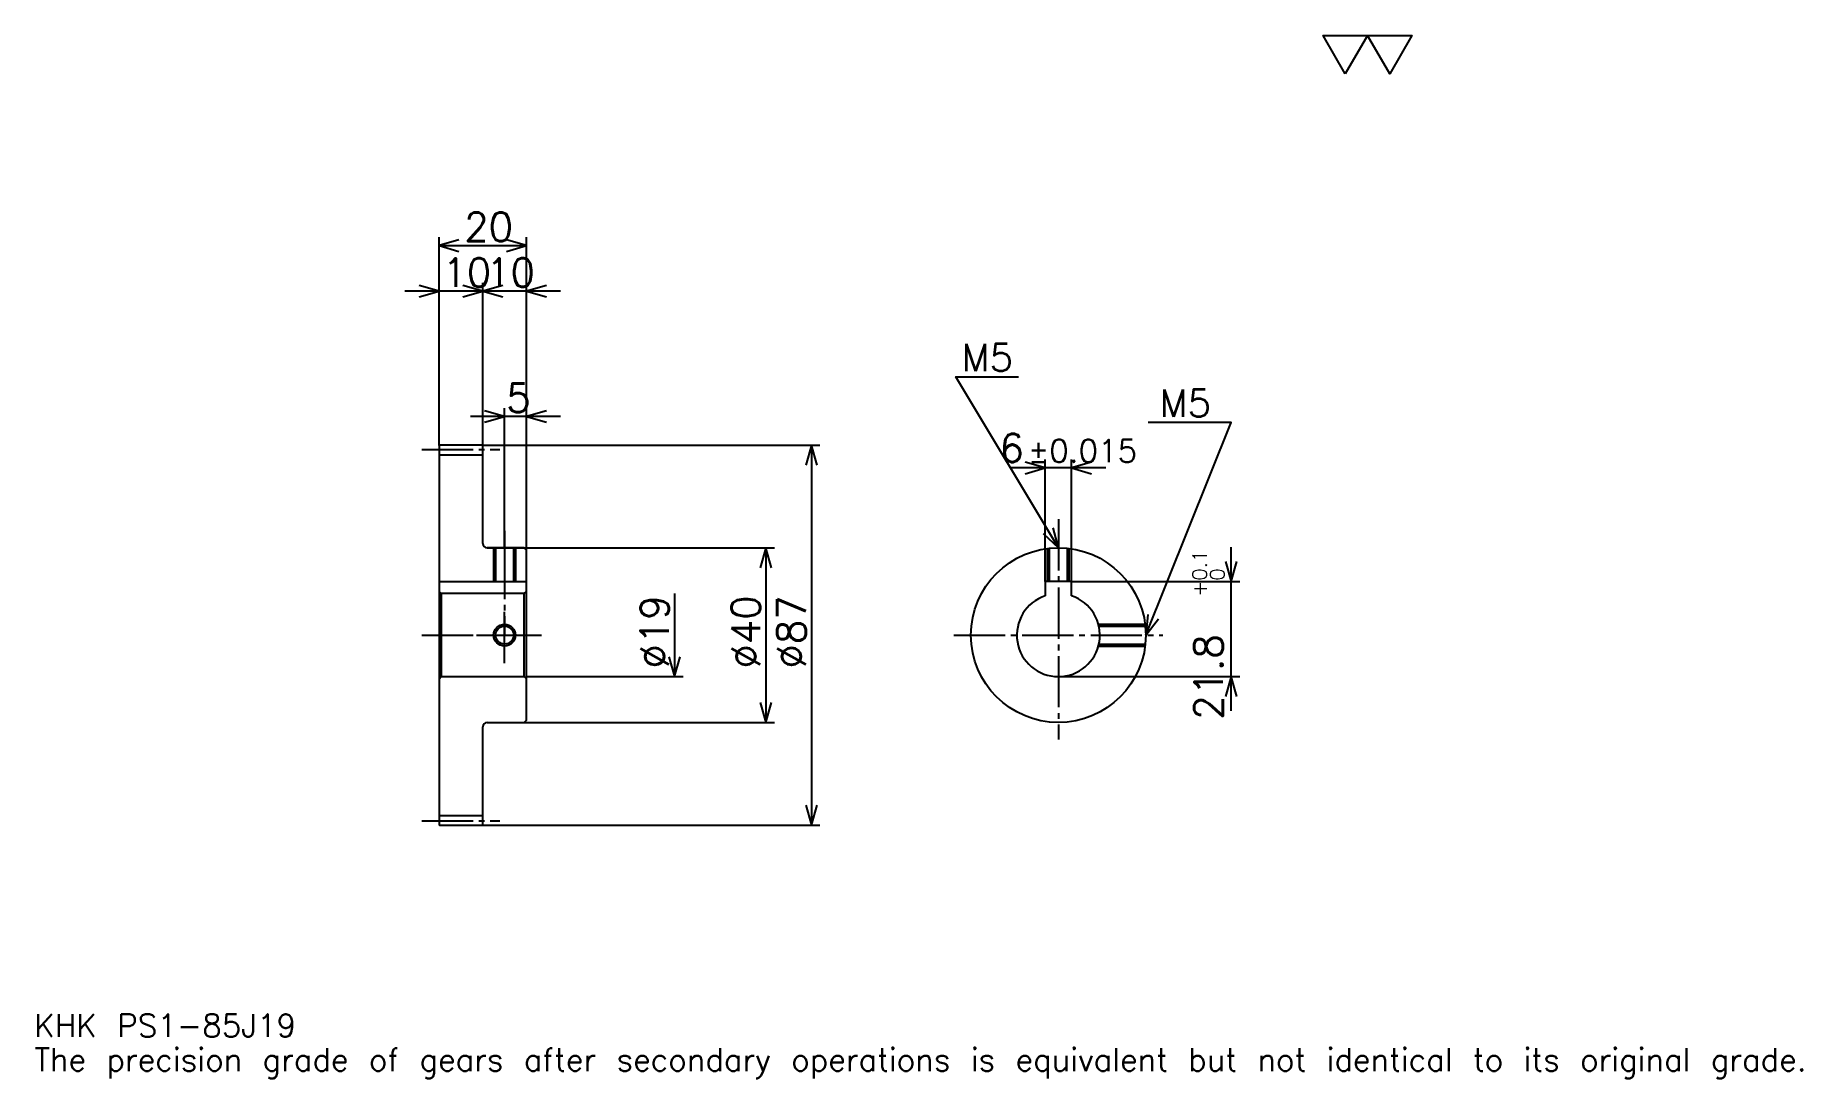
# Model space of a CAD drawing. Extents: x 13 to 418, y 5 to 244.
import ezdxf

# ---------------------------------------------------------------- set-up
doc = ezdxf.new("R2010")
doc.units = 0
doc.linetypes.add('DASHDOT', pattern=[15.652174, 11.73913, -1.304348, 1.304348, -1.304348])
doc.layers.get('0').update_dxf_attribs({"linetype": 'CONTINUOUS'})
doc.layers.add('DASHDOT', color=6, linetype='DASHDOT')
doc.styles.add('KANJI', font='TXT', dxfattribs={"bigfont": 'BIGFONT'})

msp = doc.modelspace()

# ---------------------------------------------------------------- linework, layer by layer
at = {"color": 5}
for p, q in [((105.652168, 149.804352), (105.652168, 197.41304)), ((105.652168, 195.456512), (125.652168, 195.456512)), ((125.652168, 149.804352), (125.652168, 197.41304)), ((115.652168, 149.804352), (115.652168, 186.978256)), ((123.478256, 185.021729), (97.82608, 185.021729)), ((133.478256, 185.021729), (107.82608, 185.021729)), ((120.652168, 149.804352), (120.652168, 158.282608)), ((133.478256, 156.32608), (112.82608, 156.32608)), ((105.652168, 149.704346), (105.652168, 149.804352)), ((115.55217, 149.804352), (125.652168, 149.804352)), ((115.652168, 149.704346), (115.652168, 149.804352)), ((120.652168, 126.304344), (120.652168, 149.804352)), ((120.652168, 126.304344), (120.652168, 149.804352)), ((125.652168, 149.804352), (192.82608, 149.804352)), ((125.652168, 125.804344), (125.652168, 149.804352)), ((190.869568, 149.804352), (190.869568, 62.804344)), ((244.391296, 118.604347), (244.391296, 146.521744)), ((250.391296, 118.604347), (250.391296, 146.521744)), ((258.217377, 144.565216), (236.565216, 144.565216)), ((116.652168, 126.304344), (125.652168, 126.304344)), ((125.652168, 126.304344), (182.391296, 126.304344)), ((180.434784, 126.304344), (180.434784, 86.304344)), ((286.956512, 88.978256), (286.956512, 126.430435)), ((250.391296, 118.604347), (288.913055, 118.604347)), ((159.565216, 115.804344), (159.565216, 96.804344)), ((125.652168, 96.804344), (161.521729, 96.804344)), ((247.391296, 96.804344), (288.913055, 96.804344)), ((116.652168, 86.304344), (125.652168, 86.304344)), ((125.652168, 86.304344), (182.391296, 86.304344)), ((115.55217, 62.804344), (125.652168, 62.804344)), ((125.652168, 62.804344), (192.82608, 62.804344))]:
    msp.add_line(p, q, dxfattribs=at)
at = {"color": 4}
for p, q in [((105.652168, 147.554352), (115.652168, 147.554352)), ((105.652168, 118.604347), (125.652168, 118.604347)), ((106.152168, 115.804344), (106.152168, 96.804344)), ((125.152168, 115.804344), (125.652168, 116.304344)), ((125.152168, 96.804344), (125.652168, 96.304344)), ((105.652168, 65.054344), (115.652168, 65.054344))]:
    msp.add_line(p, q, dxfattribs=at)
at = {"color": 7}
msp.add_lwpolyline([(313.043488, 234.782608), (307.956543, 243.600006), (328.304352, 243.600006), (323.217407, 234.782608), (318.130432, 243.600006), (313.043488, 234.782608)], dxfattribs=at)
at = {"color": 5}
for points in [[(110.217384, 196.760864), (105.652168, 195.456512), (110.217384, 194.152176)], [(121.086952, 194.152176), (125.652168, 195.456512), (121.086952, 196.760864)], [(101.086952, 183.717392), (105.652168, 185.021729), (101.086952, 186.32608)], [(111.086952, 183.717392), (115.652168, 185.021729), (111.086952, 186.32608)], [(120.217384, 186.32608), (115.652168, 185.021729), (120.217384, 183.717392)], [(130.217392, 186.32608), (125.652168, 185.021729), (130.217392, 183.717392)], [(247.391296, 126.304344), (223.91304, 165.434784), (238.260864, 165.434784)], [(116.086952, 155.021729), (120.652168, 156.32608), (116.086952, 157.630432)], [(130.217392, 157.630432), (125.652168, 156.32608), (130.217392, 155.021729)], [(267.391296, 106.304344), (286.956512, 155), (267.913055, 155)], [(192.173904, 145.239136), (190.869568, 149.804352), (189.565216, 145.239136)], [(239.82608, 143.260864), (244.391296, 144.565216), (239.82608, 145.869568)], [(254.956512, 145.869568), (250.391296, 144.565216), (254.956512, 143.260864)], [(243.924042, 129.547913), (247.391296, 126.304344), (246.16098, 130.890076)], [(181.73912, 121.739128), (180.434784, 126.304344), (179.130432, 121.739128)], [(285.652161, 123.169563), (286.956512, 118.604347), (288.260864, 123.169563)], [(267.882996, 111.026711), (267.391296, 106.304344), (270.303619, 110.054146)], [(158.260864, 101.36956), (159.565216, 96.804344), (160.869568, 101.36956)], [(288.260864, 92.239128), (286.956512, 96.804344), (285.652161, 92.239128)], [(179.130432, 90.86956), (180.434784, 86.304344), (181.73912, 90.86956)], [(189.565216, 67.36956), (190.869568, 62.804344), (192.173904, 67.36956)]]:
    msp.add_lwpolyline(points, dxfattribs=at)
at = {"color": 4}
for points in [[(115.652168, 127.304344), (115.652168, 149.704346), (115.55217, 149.804352), (105.752167, 149.804352), (105.652168, 149.704346), (105.652168, 96.304344)], [(116.652168, 86.304344), (125.152168, 86.304344), (125.652168, 86.804344), (125.652168, 125.804344), (125.152168, 126.304344), (116.652168, 126.304344)], [(118.152168, 126.304344), (118.152168, 118.604347)], [(118.587166, 126.304344), (118.587166, 118.604347)], [(122.717171, 126.304344), (122.717171, 118.604347)], [(123.152168, 126.304344), (123.152168, 118.604347)], [(244.891296, 118.604347), (244.891296, 126.147476)], [(245.326294, 118.604347), (245.326294, 126.197449)], [(249.456299, 118.604347), (249.456299, 126.197449)], [(249.891296, 118.604347), (249.891296, 126.147476)], [(250.391296, 115.318222), (250.391296, 118.604347), (244.391296, 118.604347), (244.391296, 115.318222)], [(105.652168, 96.304344), (106.152168, 96.804344), (125.152168, 96.804344), (125.152168, 115.804344), (106.152168, 115.804344), (105.652168, 116.304344)], [(256.556458, 108.804344), (267.234436, 108.804344)], [(256.664154, 108.369347), (267.284424, 108.369347)], [(256.556458, 103.804344), (267.234436, 103.804344)], [(256.664154, 104.239342), (267.284424, 104.239342)], [(105.652168, 96.304344), (105.652168, 62.904343), (105.752167, 62.804344), (115.55217, 62.804344), (115.652168, 62.904343), (115.652168, 85.304344)]]:
    msp.add_lwpolyline(points, dxfattribs=at)
for centre, radius in [((247.391296, 106.304344), 20), ((120.652168, 106.304344), 2.065)]:
    msp.add_circle(centre, radius, dxfattribs=at)
at = {"color": 7}
msp.add_circle((120.652168, 106.304344), 2.5, dxfattribs=at)
at = {"color": 4}
for centre, radius, start, end in [((116.652168, 127.304344), 1, 180, 270), ((247.391296, 106.304344), 9.5, 108.40848033, 71.59151967), ((116.652168, 85.304344), 1, 90, 180)]:
    msp.add_arc(centre, radius, start, end, dxfattribs=at)
at = {"layer": 'DASHDOT', "color": 7}
for p, q in [((101.739128, 148.804352), (119.565208, 148.804352)), ((247.391296, 132.82608), (247.391296, 82.391296)), ((120.652168, 126.304344), (120.652168, 106.304344)), ((101.739128, 106.304344), (129.565216, 106.304344)), ((223.478256, 106.304344), (271.304352, 106.304344)), ((101.739128, 63.804344), (119.565208, 63.804344))]:
    msp.add_line(p, q, dxfattribs=at)
for points in [[(120.652168, 130.217392), (120.652168, 114.691299)], [(120.652168, 99.891304), (120.652168, 112.717384)], [(114.23912, 106.304344), (127.065216, 106.304344)]]:
    msp.add_lwpolyline(points, dxfattribs=at)

# ---------------------------------------------------------------- texts
at = {"color": 7, "style": 'KANJI'}
for s, height, p in [('20', 6.521739, (111.41304, 196.5)), ('10', 6.521739, (106.41304, 186.065216)), ('10', 6.521739, (116.41304, 186.065216)), ('M5', 6.26087, (225.217377, 166.739136)), ('5', 6.521739, (121.0326, 157.369568)), ('M5', 6.26087, (270.521729, 156.304352)), ('6', 6.521739, (233.929138, 145.869568)), ('%%p0.015', 5.217391, (240.384857, 145.869568)), ('KHK PS1-85J19', 5.217391, (13.043478, 14.347826)), ('The precision grade of gears after secondary operations is equivalent but not identical to its original grade.', 5.217391, (13.043478, 6.521739))]:
    msp.add_text(s, height=height, dxfattribs=at).set_placement(p)
for s, height, p in [('0.1', 3.26087, (281.347839, 118.809372)), ('+', 3.26087, (281.347839, 115.157196)), ('0', 3.26087, (285.391296, 118.809372)), ('%%c19', 6.521739, (158.260864, 98.641296)), ('%%c40', 6.521739, (179.130432, 98.641296)), ('%%c87', 6.521739, (189.565216, 98.641296)), ('21.8', 6.521739, (285, 86.928528))]:
    msp.add_text(s, height=height, rotation=90, dxfattribs=at).set_placement(p)

doc.saveas('drawing.dxf')
